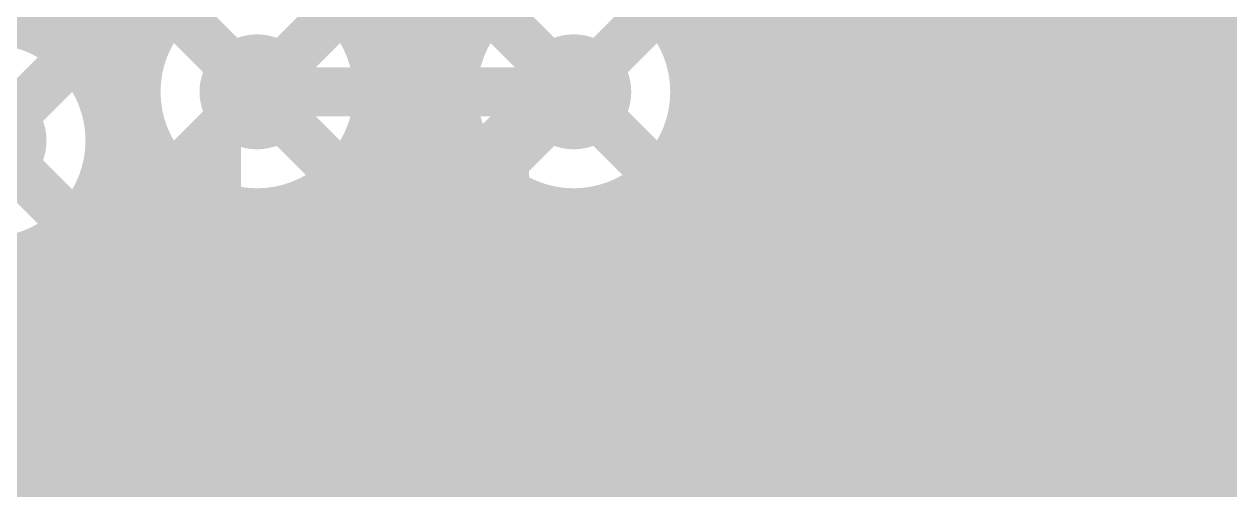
# Model space of a CAD drawing. Extents: x -3 to 92, y -53 to 125.
# Drawn here: x 25.07 to 31.36, y 118.45 to 120.88 of the extents above; entities that cross this region are included whole.
import ezdxf

# ---------------------------------------------------------------- set-up
doc = ezdxf.new("R2010")
doc.units = 0
doc.header["$MEASUREMENT"] = 0
doc.layers.get('0').update_dxf_attribs({"linetype": 'CONTINUOUS'})
for name, color, linetype in [('23-325-0_AST', 7, 'CONTINUOUS'), ('23-325-0_BOT', 7, 'CONTINUOUS'), ('23-325-0_DRD', 2, 'CONTINUOUS'), ('23-325-0_IN1', 4, 'CONTINUOUS'), ('23-325-0_IN2', 3, 'CONTINUOUS'), ('23-325-0_SMT', 10, 'CONTINUOUS'), ('23-325-0_SPT', 14, 'CONTINUOUS'), ('23-325-0_SST', 9, 'CONTINUOUS'), ('23-325-0_TOP', 12, 'CONTINUOUS'), ('THRUHOLE_TAP', 8, 'CONTINUOUS')]:
    doc.layers.add(name, color=color, linetype=linetype)

# ---------------------------------------------------------------- blocks, each defined once
blk = doc.blocks.new('RECTANGLE_26')
blk.add_solid([(0.14986, 0.50038), (0.14986, -0.50038), (-0.14986, 0.50038), (-0.14986, -0.50038)])
blk = doc.blocks.new('ROUND_68')
at = {"const_width": 0.29972}
blk.add_lwpolyline([(-0.14986, 0, 1), (0.14986, 0, 1)], format="xyb", close=True, dxfattribs=at)
blk = doc.blocks.new('ROUND_78')
at = {"const_width": 0.29972}
blk.add_lwpolyline([(-0.14986, 0, 1), (0.14986, 0, 1)], format="xyb", close=True, dxfattribs=at)
blk = doc.blocks.new('ROUND_84')
at = {"const_width": 0.10033}
blk.add_lwpolyline([(-0.050164, 0, 1), (0.050164, 0, 1)], format="xyb", close=True, dxfattribs=at)

msp = doc.modelspace()

# ---------------------------------------------------------------- linework, layer by layer
at = {"layer": '23-325-0_AST', "const_width": 0.1524}
for points in [[(35.82924, 119.253), (34.19856, 119.253), (34.19856, 119.3546), (34.19856, 119.65432), (23.45944, 119.65432)], [(24.97836, 119.65432), (24.97836, 119.55272), (24.97836, 119.3038), (24.97836, 119.15394), (24.97836, 119.10314), (25.17902, 119.10314), (25.17902, 118.80342), (24.97836, 118.80342), (24.97836, 119.10314)], [(25.20442, 119.65432), (25.20442, 119.55272), (25.17902, 119.55272), (25.17902, 119.3038), (25.17902, 119.15394), (25.17902, 119.10314)], [(25.17902, 119.55272), (25.17902, 119.65432)], [(25.45334, 119.65432), (25.45334, 119.55526), (25.45334, 119.55272), (25.47874, 119.55272), (25.47874, 119.3038), (25.6794, 119.3038), (25.6794, 119.55272), (25.6794, 119.65432)], [(25.47874, 119.55272), (25.47874, 119.65432)], [(25.97912, 119.55272), (25.95372, 119.55272), (25.95372, 119.3546), (25.7048, 119.3546), (25.7048, 119.55272), (25.7048, 119.65432)], [(25.95372, 119.65432), (25.95372, 119.55272)], [(25.97912, 119.65432), (25.97912, 119.55272), (25.97912, 119.3038), (26.17978, 119.3038), (26.17978, 119.55272), (26.20264, 119.55272), (26.20264, 119.65432)], [(26.17978, 119.65432), (26.17978, 119.55272)], [(26.4541, 119.65432), (26.4541, 119.55272), (26.4795, 119.55272), (26.4795, 119.3038), (26.4795, 119.15394), (26.67762, 119.15394), (26.67762, 119.10314), (26.4795, 119.10314), (26.4795, 118.80342), (26.67762, 118.80342), (26.67762, 119.10314)], [(26.4795, 119.55272), (26.4795, 119.65432)], [(26.67762, 119.55272), (26.67762, 119.65432)], [(26.70302, 119.65432), (26.70302, 119.55272)], [(26.95448, 119.65432), (26.95448, 119.55272)], [(26.97988, 119.65432), (26.97988, 119.55272), (26.97988, 119.3038), (26.97988, 119.15394), (26.97988, 119.10314), (27.178, 119.10314), (27.178, 118.80342), (26.97988, 118.80342), (26.97988, 119.10314)], [(27.178, 119.55272), (27.178, 119.65432)], [(27.2034, 119.65432), (27.2034, 119.55272), (27.178, 119.55272), (27.178, 119.3038), (27.178, 119.15394), (27.178, 119.10314)], [(27.2034, 119.55272), (27.2034, 119.3546), (27.45486, 119.3546), (27.45486, 119.55526), (27.45486, 119.65432)], [(27.47772, 119.65432), (27.47772, 119.55272), (27.47772, 119.3038), (27.67838, 119.3038), (27.67838, 119.55272), (27.67838, 119.65432)], [(27.67838, 119.55272), (27.70378, 119.55272), (27.70378, 119.3546), (27.9527, 119.3546), (27.9527, 119.55272), (27.9527, 119.65432)], [(27.70378, 119.55272), (27.70378, 119.65432)], [(28.20416, 119.65432), (28.20416, 119.55272), (28.17876, 119.55272), (28.17876, 119.3038), (27.9781, 119.3038), (27.9781, 119.55272), (27.9781, 119.65432)], [(28.17876, 119.55272), (28.17876, 119.65432)], [(28.47848, 119.55272), (28.45308, 119.55272), (28.45308, 119.65432)], [(28.47848, 119.65432), (28.47848, 119.55272), (28.47848, 119.3038), (28.47848, 119.15394), (28.47848, 119.10314), (28.67914, 119.10314), (28.67914, 118.80342), (28.47848, 118.80342), (28.47848, 119.10314)], [(28.67914, 119.65432), (28.67914, 119.55272), (28.67914, 119.3038), (28.67914, 119.15394), (28.67914, 119.10314)], [(28.67914, 119.55272), (28.70454, 119.55272), (28.70454, 119.3546), (28.95346, 119.3546), (28.95346, 119.55272), (28.95346, 119.65432)], [(28.70454, 119.55272), (28.70454, 119.65432)], [(28.97886, 119.65432), (28.97886, 119.55272), (28.97886, 119.3038), (28.97886, 119.15394), (28.97886, 119.10314), (29.17952, 119.10314), (29.17952, 118.80342), (28.97886, 118.80342), (28.97886, 119.10314)], [(29.20492, 119.65432), (29.20492, 119.55272), (29.17952, 119.55272), (29.17952, 119.3038), (29.17952, 119.15394), (29.17952, 119.10314)], [(29.17952, 119.55272), (29.17952, 119.65432)], [(29.45384, 119.65432), (29.45384, 119.55526), (29.45384, 119.55272), (29.47924, 119.55272)], [(29.47924, 119.65432), (29.47924, 119.55272), (29.47924, 119.3038), (29.47924, 119.15394), (29.6799, 119.15394), (29.6799, 119.10314), (29.47924, 119.10314), (29.47924, 118.80342), (29.6799, 118.80342), (29.6799, 119.10314)], [(29.6799, 119.65432), (29.6799, 119.55272), (29.6799, 119.3038), (29.6799, 119.15394)], [(29.95422, 119.65432), (29.95422, 119.55272), (29.95422, 119.3546), (29.70276, 119.3546), (29.70276, 119.55272), (29.70276, 119.65432)], [(29.97962, 119.65432), (29.97962, 119.55272), (29.97962, 119.3038), (29.97962, 119.15394), (30.17774, 119.15394), (30.17774, 119.10314), (29.97962, 119.10314), (29.97962, 118.80342), (30.17774, 118.80342), (30.17774, 119.10314)], [(30.17774, 119.65432), (30.17774, 119.55272), (30.17774, 119.3038), (30.17774, 119.15394)], [(30.4546, 119.55272), (30.4546, 119.3546), (30.20314, 119.3546), (30.20314, 119.55272), (30.20314, 119.65432)], [(30.4546, 119.65432), (30.4546, 119.55272), (30.48, 119.55272), (30.48, 119.3038), (30.48, 119.15394), (30.48, 119.10314), (30.48, 118.80342), (30.67812, 118.80342), (30.67812, 119.10314), (30.67812, 119.15394), (30.48, 119.15394)], [(30.48, 119.55272), (30.48, 119.65432)], [(30.67812, 119.65432), (30.67812, 119.55272), (30.67812, 119.3038), (30.67812, 119.15394)], [(30.67812, 119.55272), (30.70352, 119.55272), (30.70352, 119.3546), (30.95498, 119.3546), (30.95498, 119.55272), (30.95498, 119.65432)], [(30.70352, 119.55272), (30.70352, 119.65432)], [(30.97784, 119.65432), (30.97784, 119.55272), (30.97784, 119.3038), (31.1785, 119.3038), (31.1785, 119.55272), (31.2039, 119.55272), (31.2039, 119.65432)], [(31.1785, 119.65432), (31.1785, 119.55272)], [(31.45282, 119.65432), (31.45282, 119.55272), (31.45282, 119.3546), (31.2039, 119.3546), (31.2039, 119.55272)], [(25.20442, 119.55272), (25.20442, 119.3546), (25.45334, 119.3546), (25.45334, 119.55526)], [(25.6794, 119.55272), (25.7048, 119.55272)], [(26.4541, 119.55272), (26.4541, 119.3546), (26.20264, 119.3546), (26.20264, 119.55272)], [(26.97988, 119.55272), (26.95448, 119.55272), (26.95448, 119.3546), (26.70302, 119.3546), (26.70302, 119.55272), (26.67762, 119.55272), (26.67762, 119.3038), (26.67762, 119.15394)], [(27.47772, 119.55272), (27.45486, 119.55272)], [(27.9781, 119.55272), (27.9527, 119.55272)], [(28.45308, 119.55272), (28.45308, 119.3546), (28.20416, 119.3546), (28.20416, 119.55272)], [(28.97886, 119.55272), (28.95346, 119.55272)], [(29.20492, 119.55272), (29.20492, 119.3546), (29.45384, 119.3546), (29.45384, 119.55526)], [(29.6799, 119.55272), (29.70276, 119.55272)], [(29.97962, 119.55272), (29.95422, 119.55272)], [(30.20314, 119.55272), (30.17774, 119.55272)], [(30.98038, 119.55272), (30.95498, 119.55272)], [(25.17902, 119.37492), (25.17902, 119.3927)], [(25.97912, 119.3927), (25.97912, 119.37492)], [(26.4795, 119.3927), (26.4795, 119.37492)], [(26.67762, 119.3927), (26.67762, 119.37492)], [(26.97988, 119.3927), (26.97988, 119.37492)], [(27.178, 119.3927), (27.178, 119.37492)], [(27.9781, 119.3927), (27.9781, 119.37492)], [(28.17876, 119.3927), (28.17876, 119.37492)], [(28.47848, 119.3927), (28.47848, 119.37492)], [(28.67914, 119.3927), (28.67914, 119.37492)], [(28.97886, 119.3927), (28.97886, 119.37492)], [(29.17952, 119.37492), (29.17952, 119.3927)], [(29.47924, 119.3927), (29.47924, 119.37492)], [(29.6799, 119.3927), (29.6799, 119.37492)], [(29.97962, 119.3927), (29.97962, 119.37492)], [(30.17774, 119.3927), (30.17774, 119.37492)], [(30.48, 119.3927), (30.48, 119.37492)], [(30.67812, 119.37492), (30.67812, 119.3927)], [(30.97784, 119.3927), (30.97784, 119.37492)], [(24.97836, 119.3038), (25.17902, 119.3038)], [(25.47874, 119.10314), (25.47874, 118.80342), (25.6794, 118.80342), (25.6794, 119.10314), (25.47874, 119.10314), (25.47874, 119.15394), (25.47874, 119.3038)], [(25.6794, 119.3038), (25.6794, 119.15394), (25.6794, 119.10314)], [(25.97912, 119.10314), (25.97912, 118.80342), (26.17978, 118.80342), (26.17978, 119.10314), (25.97912, 119.10314), (25.97912, 119.15394), (25.97912, 119.3038)], [(26.17978, 119.3038), (26.17978, 119.15394), (26.17978, 119.10314)], [(26.4795, 119.3038), (26.67762, 119.3038)], [(27.178, 119.3038), (26.97988, 119.3038)], [(27.67838, 119.10314), (27.67838, 118.80342), (27.47772, 118.80342), (27.47772, 119.10314), (27.67838, 119.10314), (27.67838, 119.15394), (27.47772, 119.15394), (27.47772, 119.3038)], [(27.67838, 119.3038), (27.67838, 119.15394)], [(28.17876, 119.10314), (28.17876, 118.80342), (27.9781, 118.80342), (27.9781, 119.10314), (28.17876, 119.10314), (28.17876, 119.15394), (27.9781, 119.15394), (27.9781, 119.3038)], [(28.17876, 119.3038), (28.17876, 119.15394)], [(28.67914, 119.3038), (28.47848, 119.3038)], [(29.17952, 119.3038), (28.97886, 119.3038)], [(29.6799, 119.3038), (29.47924, 119.3038)], [(30.17774, 119.3038), (29.97962, 119.3038)], [(30.67812, 119.3038), (30.48, 119.3038)], [(30.97784, 119.10314), (30.97784, 118.80342), (31.1785, 118.80342), (31.1785, 119.10314), (30.97784, 119.10314), (30.97784, 119.15394), (30.97784, 119.3038)], [(31.1785, 119.3038), (31.1785, 119.15394), (31.1785, 119.10314)], [(24.97836, 119.15394), (25.17902, 119.15394)], [(25.6794, 119.15394), (25.47874, 119.15394)], [(26.17978, 119.15394), (25.97912, 119.15394)], [(26.4795, 119.10314), (26.4795, 119.15394)], [(26.97988, 119.15394), (27.178, 119.15394)], [(27.47772, 119.10314), (27.47772, 119.15394)], [(27.9781, 119.10314), (27.9781, 119.15394)], [(28.47848, 119.15394), (28.67914, 119.15394)], [(29.17952, 119.15394), (28.97886, 119.15394)], [(29.47924, 119.10314), (29.47924, 119.15394)], [(29.97962, 119.10314), (29.97962, 119.15394)], [(30.48, 119.10314), (30.67812, 119.10314)], [(31.1785, 119.15394), (30.97784, 119.15394)]]:
    msp.add_lwpolyline(points, dxfattribs=at)
at = {"layer": '23-325-0_BOT', "const_width": 0.254}
for points in [[(25.0444, 124.46), (25.0444, 120.8786)], [(25.273, 124.46), (25.273, 120.76938)], [(25.5016, 124.46), (25.5016, 120.42648)], [(25.7302, 124.46), (25.7302, 120.81256)], [(28.4734, 124.46), (28.4734, 120.85828)], [(28.702, 124.46), (28.702, 104.77246)], [(28.9306, 124.46), (28.9306, 105.01376)], [(29.1592, 124.46), (29.1592, 105.24236)], [(30.7594, 124.46), (30.7594, 106.1212)], [(30.988, 124.46), (30.988, 106.1212)], [(31.2166, 124.46), (31.2166, 106.22788)], [(31.4452, 124.46), (31.4452, 106.29138)], [(26.8732, 121.31548), (26.8732, 120.75922)], [(27.3304, 121.35612), (27.3304, 120.68048)], [(27.1018, 121.29262), (27.1018, 118.1989)], [(29.3878, 121.04878), (29.3878, 105.47096)], [(30.5308, 120.9929), (30.5308, 106.1212)], [(25.8064, 120.9294), (24.63038, 120.9294)], [(27.4574, 120.9294), (26.76906, 120.9294)], [(29.4513, 120.9294), (28.42006, 120.9294)], [(61.7855, 120.9294), (30.4927, 120.9294)], [(29.6164, 120.7643), (29.6164, 105.69956)], [(30.3022, 120.74906), (30.3022, 106.1212)], [(25.68448, 120.7008), (25.3492, 120.7008)], [(27.33548, 120.7008), (26.89352, 120.7008)], [(29.73578, 120.7008), (28.54452, 120.7008)], [(79.04734, 120.7008), (30.20822, 120.7008)], [(29.845, 120.66778), (29.845, 105.92816)], [(30.0736, 120.6627), (30.0736, 106.0958)], [(25.66162, 120.4722), (25.4889, 120.4722)], [(27.31262, 120.4722), (26.91638, 120.4722)], [(79.0194, 120.4722), (28.56738, 120.4722)], [(27.3304, 120.36298), (27.3304, 118.23192)], [(25.72512, 120.2436), (25.52192, 120.2436)], [(27.37612, 120.2436), (26.85288, 120.2436)], [(26.8732, 120.28678), (26.8732, 118.0592)], [(79.00416, 120.2436), (28.50388, 120.2436)], [(25.7302, 120.2309), (25.7302, 105.6894)], [(28.4734, 120.18772), (28.4734, 105.41)], [(25.5016, 120.10898), (25.5016, 106.71048)], [(25.91562, 120.015), (25.46858, 120.015)], [(25.9588, 119.98706), (25.9588, 105.36174)], [(26.6446, 120.0023), (26.6446, 105.92816)], [(27.56662, 120.015), (26.65984, 120.015)], [(27.559, 120.02008), (27.559, 118.17858)], [(78.99654, 120.015), (28.31084, 120.015)], [(28.2448, 119.97182), (28.2448, 105.7148)], [(26.1874, 119.9007), (26.1874, 105.49636)], [(26.416, 119.90578), (26.416, 105.76306)], [(27.7876, 119.91086), (27.7876, 118.00586)], [(28.0162, 119.89816), (28.0162, 105.89768)], [(25.3492, 119.83466), (25.3492, 106.9848)], [(79.00162, 119.7864), (25.3492, 119.7864)], [(79.01686, 119.5578), (25.3492, 119.5578)], [(79.04226, 119.3292), (25.3492, 119.3292)], [(79.08036, 119.1006), (25.3492, 119.1006)], [(79.12608, 118.872), (25.3492, 118.872)], [(63.25362, 118.6434), (25.3492, 118.6434)], [(63.06312, 118.4148), (25.3492, 118.4148)]]:
    msp.add_lwpolyline(points, dxfattribs=at)
for points in [[(29.34208, 121.285, 0.4142136), (29.972, 120.65508)], [(29.972, 120.65508, 0.4142136), (30.60192, 121.285)], [(26.289, 121.15292, 0.4142136), (25.65908, 120.523)], [(26.91892, 120.523, 0.4142136), (26.289, 121.15292)], [(27.94, 121.15292, 0.4142136), (27.31008, 120.523)], [(28.56992, 120.523, 0.4142136), (27.94, 121.15292)], [(25.52192, 120.269, 0.4142136), (24.892, 120.89892)], [(25.65908, 120.523, 0.4142136), (26.289, 119.89308)], [(26.289, 119.89308, 0.4142136), (26.91892, 120.523)], [(27.31008, 120.523, 0.4142136), (27.94, 119.89308)], [(27.94, 119.89308, 0.4142136), (28.56992, 120.523)], [(25.3492, 119.83466, 0.1922583), (25.52262, 120.269)]]:
    msp.add_lwpolyline(points, format="xyb", dxfattribs=at)
at = {"layer": '23-325-0_DRD', "const_width": 0.254}
for points in [[(30.607, 121.92), (29.337, 120.65)], [(30.607, 120.65), (29.337, 121.92)], [(26.924, 121.158), (25.654, 119.888)], [(26.924, 119.888), (25.654, 121.158)], [(28.575, 121.158), (27.305, 119.888)], [(28.575, 119.888), (27.305, 121.158)], [(29.591, 121.158), (28.321, 119.888)], [(29.591, 119.888), (28.321, 121.158)], [(25.527, 120.904), (24.257, 119.634)], [(25.527, 119.634), (24.257, 120.904)]]:
    msp.add_lwpolyline(points, dxfattribs=at)
at = {"layer": '23-325-0_IN1', "const_width": 0.254}
for points in [[(25.019, 124.46), (25.019, 120.88622)], [(25.2476, 124.46), (25.2476, 120.7897)], [(25.4762, 124.46), (25.4762, 120.50522)], [(25.7048, 124.46), (25.7048, 120.75922)], [(28.448, 124.46), (28.448, 120.89384)], [(29.591, 124.46), (29.591, 113.14938)], [(29.8196, 124.46), (29.8196, 112.80648)], [(30.0482, 124.46), (30.0482, 95.10522)], [(30.2768, 124.46), (30.2768, 89.7128)], [(30.5054, 124.46), (30.5054, 112.80648)], [(30.734, 124.46), (30.734, 113.14938)], [(30.9626, 124.46), (30.9626, 113.2586)], [(31.1912, 124.46), (31.1912, 113.27384)], [(31.4198, 124.46), (31.4198, 113.20018)], [(26.8478, 121.3231), (26.8478, 120.81256)], [(27.305, 121.34342), (27.305, 118.23192)], [(27.0764, 121.29008), (27.0764, 118.18874)], [(25.8064, 120.9294), (1.69164, 120.9294)], [(27.4574, 120.9294), (26.76906, 120.9294)], [(28.4734, 120.9294), (28.42006, 120.9294)], [(61.7855, 120.9294), (29.43606, 120.9294)], [(25.68448, 120.7008), (25.3492, 120.7008)], [(27.33548, 120.7008), (26.89352, 120.7008)], [(82.19948, 120.7008), (29.56052, 120.7008)], [(25.66162, 120.4722), (25.4889, 120.4722)], [(27.31262, 120.4722), (26.91638, 120.4722)], [(82.12836, 120.4722), (29.58338, 120.4722)], [(25.72512, 120.2436), (25.52192, 120.2436)], [(25.7048, 120.28678), (25.7048, 105.7148)], [(27.37612, 120.2436), (26.85288, 120.2436)], [(82.08518, 120.2436), (29.51988, 120.2436)], [(26.8478, 120.2309), (26.8478, 118.0338)], [(28.448, 120.14962), (28.448, 105.45572)], [(25.91562, 120.015), (25.46858, 120.015)], [(25.4762, 120.03278), (25.4762, 106.78922)], [(25.9334, 120.0023), (25.9334, 105.41)], [(26.6192, 119.98706), (26.6192, 105.91546)], [(27.56662, 120.015), (26.65984, 120.015)], [(27.5336, 120.0404), (27.5336, 118.18874)], [(28.58262, 120.015), (28.31084, 120.015)], [(82.06994, 120.015), (29.32684, 120.015)], [(29.3624, 120.0404), (29.3624, 113.2586)], [(28.2194, 119.95912), (28.2194, 105.7402)], [(28.6766, 119.95912), (28.6766, 112.98428)], [(26.162, 119.90578), (26.162, 105.45572)], [(26.3906, 119.9007), (26.3906, 105.7402)], [(27.7622, 119.91848), (27.7622, 118.0338)], [(27.9908, 119.89562), (27.9908, 105.91546)], [(28.9052, 119.89562), (28.9052, 113.20018)], [(29.1338, 119.91848), (29.1338, 113.27384)], [(25.2476, 119.7483), (25.2476, 107.0737)], [(82.0801, 119.7864), (25.29586, 119.7864)], [(25.019, 119.65178), (25.019, 107.17022)], [(82.12074, 119.5578), (1.8796, 119.5578)], [(82.18932, 119.3292), (1.81102, 119.3292)], [(82.29092, 119.1006), (1.70688, 119.1006)], [(82.43316, 118.872), (1.56718, 118.872)], [(63.25362, 118.6434), (17.48028, 118.6434)], [(63.06312, 118.4148), (17.69618, 118.4148)]]:
    msp.add_lwpolyline(points, dxfattribs=at)
for points in [[(26.289, 121.15292, 0.4142136), (25.65908, 120.523)], [(26.91892, 120.523, 0.4142136), (26.289, 121.15292)], [(27.94, 121.15292, 0.4142136), (27.31008, 120.523)], [(28.448, 120.89384, 0.2394815), (27.94, 121.15196)], [(28.956, 121.15292, 0.239482), (28.44722, 120.89441)], [(29.58592, 120.523, 0.4142136), (28.956, 121.15292)], [(25.52192, 120.269, 0.4142136), (24.892, 120.89892)], [(25.65908, 120.523, 0.4142136), (26.289, 119.89308)], [(26.289, 119.89308, 0.4142136), (26.91892, 120.523)], [(27.31008, 120.523, 0.4142136), (27.94, 119.89308)], [(28.956, 119.89308, 0.4142136), (29.58592, 120.523)], [(24.892, 119.63908, 0.4142136), (25.52192, 120.269)], [(27.94, 119.89308, 0.238621), (28.44757, 120.14994)], [(28.448, 120.14962, 0.2386215), (28.956, 119.89254)]]:
    msp.add_lwpolyline(points, format="xyb", dxfattribs=at)
at = {"layer": '23-325-0_IN2', "const_width": 0.254}
msp.add_lwpolyline([(26.289, 120.523), (27.94, 120.523)], dxfattribs=at)
at = {"layer": '23-325-0_SST', "const_width": 0.1524}
for points in [[(35.82924, 119.253), (34.19856, 119.253), (34.19856, 119.3546), (34.19856, 119.65432), (23.45944, 119.65432)], [(24.97836, 119.65432), (24.97836, 119.55272), (24.97836, 119.3038), (24.97836, 119.15394), (24.97836, 119.10314), (25.17902, 119.10314), (25.17902, 118.80342), (24.97836, 118.80342), (24.97836, 119.10314)], [(25.20442, 119.65432), (25.20442, 119.55272), (25.17902, 119.55272), (25.17902, 119.3038), (25.17902, 119.15394), (25.17902, 119.10314)], [(25.17902, 119.55272), (25.17902, 119.65432)], [(25.45334, 119.65432), (25.45334, 119.55526), (25.45334, 119.55272), (25.47874, 119.55272), (25.47874, 119.3038), (25.6794, 119.3038), (25.6794, 119.55272), (25.6794, 119.65432)], [(25.47874, 119.55272), (25.47874, 119.65432)], [(25.97912, 119.55272), (25.95372, 119.55272), (25.95372, 119.3546), (25.7048, 119.3546), (25.7048, 119.55272), (25.7048, 119.65432)], [(25.95372, 119.65432), (25.95372, 119.55272)], [(25.97912, 119.65432), (25.97912, 119.55272), (25.97912, 119.3038), (26.17978, 119.3038), (26.17978, 119.55272), (26.20264, 119.55272), (26.20264, 119.65432)], [(26.17978, 119.65432), (26.17978, 119.55272)], [(26.4541, 119.65432), (26.4541, 119.55272), (26.4795, 119.55272), (26.4795, 119.3038), (26.4795, 119.15394), (26.67762, 119.15394), (26.67762, 119.10314), (26.4795, 119.10314), (26.4795, 118.80342), (26.67762, 118.80342), (26.67762, 119.10314)], [(26.4795, 119.55272), (26.4795, 119.65432)], [(26.67762, 119.55272), (26.67762, 119.65432)], [(26.70302, 119.65432), (26.70302, 119.55272)], [(26.95448, 119.65432), (26.95448, 119.55272)], [(26.97988, 119.65432), (26.97988, 119.55272), (26.97988, 119.3038), (26.97988, 119.15394), (26.97988, 119.10314), (27.178, 119.10314), (27.178, 118.80342), (26.97988, 118.80342), (26.97988, 119.10314)], [(27.178, 119.55272), (27.178, 119.65432)], [(27.2034, 119.65432), (27.2034, 119.55272), (27.178, 119.55272), (27.178, 119.3038), (27.178, 119.15394), (27.178, 119.10314)], [(27.2034, 119.55272), (27.2034, 119.3546), (27.45486, 119.3546), (27.45486, 119.55526), (27.45486, 119.65432)], [(27.47772, 119.65432), (27.47772, 119.55272), (27.47772, 119.3038), (27.67838, 119.3038), (27.67838, 119.55272), (27.67838, 119.65432)], [(27.67838, 119.55272), (27.70378, 119.55272), (27.70378, 119.3546), (27.9527, 119.3546), (27.9527, 119.55272), (27.9527, 119.65432)], [(27.70378, 119.55272), (27.70378, 119.65432)], [(28.20416, 119.65432), (28.20416, 119.55272), (28.17876, 119.55272), (28.17876, 119.3038), (27.9781, 119.3038), (27.9781, 119.55272), (27.9781, 119.65432)], [(28.17876, 119.55272), (28.17876, 119.65432)], [(28.47848, 119.55272), (28.45308, 119.55272), (28.45308, 119.65432)], [(28.47848, 119.65432), (28.47848, 119.55272), (28.47848, 119.3038), (28.47848, 119.15394), (28.47848, 119.10314), (28.67914, 119.10314), (28.67914, 118.80342), (28.47848, 118.80342), (28.47848, 119.10314)], [(28.67914, 119.65432), (28.67914, 119.55272), (28.67914, 119.3038), (28.67914, 119.15394), (28.67914, 119.10314)], [(28.67914, 119.55272), (28.70454, 119.55272), (28.70454, 119.3546), (28.95346, 119.3546), (28.95346, 119.55272), (28.95346, 119.65432)], [(28.70454, 119.55272), (28.70454, 119.65432)], [(28.97886, 119.65432), (28.97886, 119.55272), (28.97886, 119.3038), (28.97886, 119.15394), (28.97886, 119.10314), (29.17952, 119.10314), (29.17952, 118.80342), (28.97886, 118.80342), (28.97886, 119.10314)], [(29.20492, 119.65432), (29.20492, 119.55272), (29.17952, 119.55272), (29.17952, 119.3038), (29.17952, 119.15394), (29.17952, 119.10314)], [(29.17952, 119.55272), (29.17952, 119.65432)], [(29.45384, 119.65432), (29.45384, 119.55526), (29.45384, 119.55272), (29.47924, 119.55272)], [(29.47924, 119.65432), (29.47924, 119.55272), (29.47924, 119.3038), (29.47924, 119.15394), (29.6799, 119.15394), (29.6799, 119.10314), (29.47924, 119.10314), (29.47924, 118.80342), (29.6799, 118.80342), (29.6799, 119.10314)], [(29.6799, 119.65432), (29.6799, 119.55272), (29.6799, 119.3038), (29.6799, 119.15394)], [(29.95422, 119.65432), (29.95422, 119.55272), (29.95422, 119.3546), (29.70276, 119.3546), (29.70276, 119.55272), (29.70276, 119.65432)], [(29.97962, 119.65432), (29.97962, 119.55272), (29.97962, 119.3038), (29.97962, 119.15394), (30.17774, 119.15394), (30.17774, 119.10314), (29.97962, 119.10314), (29.97962, 118.80342), (30.17774, 118.80342), (30.17774, 119.10314)], [(30.17774, 119.65432), (30.17774, 119.55272), (30.17774, 119.3038), (30.17774, 119.15394)], [(30.4546, 119.55272), (30.4546, 119.3546), (30.20314, 119.3546), (30.20314, 119.55272), (30.20314, 119.65432)], [(30.4546, 119.65432), (30.4546, 119.55272), (30.48, 119.55272), (30.48, 119.3038), (30.48, 119.15394), (30.48, 119.10314), (30.48, 118.80342), (30.67812, 118.80342), (30.67812, 119.10314), (30.67812, 119.15394), (30.48, 119.15394)], [(30.48, 119.55272), (30.48, 119.65432)], [(30.67812, 119.65432), (30.67812, 119.55272), (30.67812, 119.3038), (30.67812, 119.15394)], [(30.67812, 119.55272), (30.70352, 119.55272), (30.70352, 119.3546), (30.95498, 119.3546), (30.95498, 119.55272), (30.95498, 119.65432)], [(30.70352, 119.55272), (30.70352, 119.65432)], [(30.97784, 119.65432), (30.97784, 119.55272), (30.97784, 119.3038), (31.1785, 119.3038), (31.1785, 119.55272), (31.2039, 119.55272), (31.2039, 119.65432)], [(31.1785, 119.65432), (31.1785, 119.55272)], [(31.45282, 119.65432), (31.45282, 119.55272), (31.45282, 119.3546), (31.2039, 119.3546), (31.2039, 119.55272)], [(25.20442, 119.55272), (25.20442, 119.3546), (25.45334, 119.3546), (25.45334, 119.55526)], [(25.6794, 119.55272), (25.7048, 119.55272)], [(26.4541, 119.55272), (26.4541, 119.3546), (26.20264, 119.3546), (26.20264, 119.55272)], [(26.97988, 119.55272), (26.95448, 119.55272), (26.95448, 119.3546), (26.70302, 119.3546), (26.70302, 119.55272), (26.67762, 119.55272), (26.67762, 119.3038), (26.67762, 119.15394)], [(27.47772, 119.55272), (27.45486, 119.55272)], [(27.9781, 119.55272), (27.9527, 119.55272)], [(28.45308, 119.55272), (28.45308, 119.3546), (28.20416, 119.3546), (28.20416, 119.55272)], [(28.97886, 119.55272), (28.95346, 119.55272)], [(29.20492, 119.55272), (29.20492, 119.3546), (29.45384, 119.3546), (29.45384, 119.55526)], [(29.6799, 119.55272), (29.70276, 119.55272)], [(29.97962, 119.55272), (29.95422, 119.55272)], [(30.20314, 119.55272), (30.17774, 119.55272)], [(30.98038, 119.55272), (30.95498, 119.55272)], [(25.17902, 119.37492), (25.17902, 119.3927)], [(25.97912, 119.3927), (25.97912, 119.37492)], [(26.4795, 119.3927), (26.4795, 119.37492)], [(26.67762, 119.3927), (26.67762, 119.37492)], [(26.97988, 119.3927), (26.97988, 119.37492)], [(27.178, 119.3927), (27.178, 119.37492)], [(27.9781, 119.3927), (27.9781, 119.37492)], [(28.17876, 119.3927), (28.17876, 119.37492)], [(28.47848, 119.3927), (28.47848, 119.37492)], [(28.67914, 119.3927), (28.67914, 119.37492)], [(28.97886, 119.3927), (28.97886, 119.37492)], [(29.17952, 119.37492), (29.17952, 119.3927)], [(29.47924, 119.3927), (29.47924, 119.37492)], [(29.6799, 119.3927), (29.6799, 119.37492)], [(29.97962, 119.3927), (29.97962, 119.37492)], [(30.17774, 119.3927), (30.17774, 119.37492)], [(30.48, 119.3927), (30.48, 119.37492)], [(30.67812, 119.37492), (30.67812, 119.3927)], [(30.97784, 119.3927), (30.97784, 119.37492)], [(24.97836, 119.3038), (25.17902, 119.3038)], [(25.47874, 119.10314), (25.47874, 118.80342), (25.6794, 118.80342), (25.6794, 119.10314), (25.47874, 119.10314), (25.47874, 119.15394), (25.47874, 119.3038)], [(25.6794, 119.3038), (25.6794, 119.15394), (25.6794, 119.10314)], [(25.97912, 119.10314), (25.97912, 118.80342), (26.17978, 118.80342), (26.17978, 119.10314), (25.97912, 119.10314), (25.97912, 119.15394), (25.97912, 119.3038)], [(26.17978, 119.3038), (26.17978, 119.15394), (26.17978, 119.10314)], [(26.4795, 119.3038), (26.67762, 119.3038)], [(27.178, 119.3038), (26.97988, 119.3038)], [(27.67838, 119.10314), (27.67838, 118.80342), (27.47772, 118.80342), (27.47772, 119.10314), (27.67838, 119.10314), (27.67838, 119.15394), (27.47772, 119.15394), (27.47772, 119.3038)], [(27.67838, 119.3038), (27.67838, 119.15394)], [(28.17876, 119.10314), (28.17876, 118.80342), (27.9781, 118.80342), (27.9781, 119.10314), (28.17876, 119.10314), (28.17876, 119.15394), (27.9781, 119.15394), (27.9781, 119.3038)], [(28.17876, 119.3038), (28.17876, 119.15394)], [(28.67914, 119.3038), (28.47848, 119.3038)], [(29.17952, 119.3038), (28.97886, 119.3038)], [(29.6799, 119.3038), (29.47924, 119.3038)], [(30.17774, 119.3038), (29.97962, 119.3038)], [(30.67812, 119.3038), (30.48, 119.3038)], [(30.97784, 119.10314), (30.97784, 118.80342), (31.1785, 118.80342), (31.1785, 119.10314), (30.97784, 119.10314), (30.97784, 119.15394), (30.97784, 119.3038)], [(31.1785, 119.3038), (31.1785, 119.15394), (31.1785, 119.10314)], [(24.97836, 119.15394), (25.17902, 119.15394)], [(25.6794, 119.15394), (25.47874, 119.15394)], [(26.17978, 119.15394), (25.97912, 119.15394)], [(26.4795, 119.10314), (26.4795, 119.15394)], [(26.97988, 119.15394), (27.178, 119.15394)], [(27.47772, 119.10314), (27.47772, 119.15394)], [(27.9781, 119.10314), (27.9781, 119.15394)], [(28.47848, 119.15394), (28.67914, 119.15394)], [(29.17952, 119.15394), (28.97886, 119.15394)], [(29.47924, 119.10314), (29.47924, 119.15394)], [(29.97962, 119.10314), (29.97962, 119.15394)], [(30.48, 119.10314), (30.67812, 119.10314)], [(31.1785, 119.15394), (30.97784, 119.15394)]]:
    msp.add_lwpolyline(points, dxfattribs=at)
at = {"layer": '23-325-0_TOP'}
for points, const_width in [([(31.07944, 119.00408), (31.07944, 122.71756), (30.607, 123.19), (11.811, 123.19), (-1.524, 109.855), (-1.524, 68.961), (-1.143, 68.58)], 0.254), ([(25.019, 122.7328), (25.019, 120.88622)], 0.254), ([(28.448, 122.7328), (28.448, 120.89384)], 0.254), ([(28.6766, 122.7328), (28.6766, 119.84228)], 0.254), ([(28.9052, 122.7328), (28.9052, 120.10136)], 0.254), ([(29.1338, 122.7328), (29.1338, 120.32996)], 0.254), ([(30.62224, 122.52706), (30.62224, 119.83466)], 0.254), ([(27.07894, 119.00408), (27.07894, 121.92), (27.051, 121.92), (25.908, 121.92), (25.5778, 121.5898), (25.5778, 119.00408)], 0.254), ([(27.07894, 119.00408), (27.07894, 121.92), (27.051, 121.92)], 0.254), ([(25.1206, 121.5898), (25.1206, 120.85574)], 0.254), ([(29.07792, 119.00408), (29.083, 119.00662), (29.083, 119.634), (29.972, 120.523), (29.972, 121.285)], 0.254), ([(29.3624, 121.12498), (29.3624, 120.55856)], 0.254), ([(25.1206, 120.9294), (24.63038, 120.9294)], 0.254), ([(29.4513, 120.9294), (28.42006, 120.9294)], 0.254), ([(30.62224, 120.9294), (30.4927, 120.9294)], 0.254), ([(30.5054, 120.94972), (30.5054, 119.83466)], 0.254), ([(29.5148, 120.85066), (29.5148, 120.71096)], 0.254), ([(30.4292, 120.85066), (30.4292, 120.523)], 0.254), ([(29.5021, 120.7008), (28.54452, 120.7008)], 0.254), ([(29.5148, 120.71096), (28.76296, 119.96166)], 0.254), ([(30.62224, 120.7008), (30.4292, 120.7008)], 0.254), ([(26.07818, 119.00408), (26.07818, 120.31218), (26.289, 120.523)], 0.254), ([(27.94, 120.523), (27.813, 120.523), (27.57932, 120.28932), (27.57932, 119.00408)], 0.254), ([(28.956, 120.523), (28.57754, 120.14454), (28.57754, 119.00408)], 0.254), ([(29.2735, 120.4722), (28.56738, 120.4722)], 0.254), ([(30.62224, 120.4722), (30.42666, 120.4722)], 0.254), ([(29.0449, 120.2436), (28.50388, 120.2436)], 0.254), ([(30.62224, 120.2436), (30.33268, 120.2436)], 0.254), ([(30.29458, 120.20042), (29.92882, 119.83466)], 0.254), ([(30.2768, 120.1801), (30.2768, 119.83466)], 0.254), ([(28.448, 120.14962), (28.448, 119.83466)], 0.254), ([(28.8163, 120.015), (28.31084, 120.015)], 0.254), ([(30.62224, 120.015), (30.10916, 120.015)], 0.254), ([(28.2194, 119.95912), (28.2194, 119.83466)], 0.254), ([(30.0482, 119.9515), (30.0482, 119.83466)], 0.254), ([(28.03652, 119.9007), (28.03652, 119.83466)], 0.254), ([(28.05938, 119.83466), (28.03652, 119.83466)], 0.254), ([(28.09748, 119.83466), (28.05938, 119.83466)], 0.254), ([(28.55976, 119.83466), (28.09748, 119.83466)], 0.254), ([(28.59786, 119.83466), (28.55976, 119.83466)], 0.254), ([(28.57754, 119.83466), (28.57754, 119.00408)], 0.254), ([(28.67152, 119.83466), (28.59786, 119.83466)], 0.254), ([(30.05836, 119.83466), (29.92882, 119.83466)], 0.254), ([(30.099, 119.83466), (30.05836, 119.83466)], 0.254), ([(30.55874, 119.83466), (30.099, 119.83466)], 0.254), ([(30.59938, 119.83466), (30.55874, 119.83466)], 0.254), ([(30.62224, 119.83466), (30.59938, 119.83466)], 0.254), ([(25.5778, 119.00408), (25.5778, 118.0338), (24.765, 117.221), (16.002, 117.221), (14.0208, 115.2398), (13.97, 115.2398)], 0.2794), ([(25.07996, 119.00408), (25.07996, 118.29796), (24.511, 117.729)], 0.254), ([(26.07818, 119.00408), (26.07818, 117.64518), (25.146, 116.713)], 0.2794), ([(26.57856, 119.00408), (26.57856, 117.602), (27.305, 117.602)], 0.254), ([(27.305, 117.602), (26.57856, 117.602), (26.57856, 119.00408)], 0.254), ([(27.305, 117.602), (26.57856, 117.602), (26.57856, 119.00408)], 0.254), ([(27.305, 114.69878), (27.305, 116.078), (29.5783, 118.3513), (29.5783, 119.00408)], 0.254), ([(28.0797, 119.00408), (28.0797, 118.3767)], 0.254), ([(28.57754, 118.1735), (28.57754, 119.00408)], 0.254), ([(29.21, 114.69878), (29.21, 117.221), (30.07868, 118.08968), (30.07868, 119.00408)], 0.254), ([(31.115, 114.69878), (31.115, 114.808), (30.57906, 115.34394), (30.57906, 119.00408)], 0.254), ([(33.02, 114.69878), (33.02, 114.808), (31.07944, 116.74856), (31.07944, 119.00408)], 0.254), ([(28.0797, 118.3767), (28.0797, 118.2497), (27.432, 117.602), (27.305, 117.602)], 0.2794)]:
    msp.add_lwpolyline(points, dxfattribs=dict(at, const_width=const_width))
at = {"layer": '23-325-0_TOP', "const_width": 0.254}
for points in [[(29.34208, 121.285, 0.1922579), (29.51531, 120.85114)], [(30.4292, 120.85066, 0.1922583), (30.60262, 121.285)], [(28.56992, 120.523, 0.4142136), (27.94, 121.15292)], [(25.1206, 120.85574, 0.0931475), (24.892, 120.8987)], [(28.03652, 119.9007, 0.3698301), (28.56992, 120.523)], [(30.29458, 120.20042, 0.1989124), (30.4282, 120.523)], [(30.29458, 120.20042, 0.1989124), (30.4282, 120.523)], [(28.76042, 119.95658, 0.0831109), (28.67296, 119.83396)], [(28.76042, 119.95658, 0.0831109), (28.67296, 119.83396)]]:
    msp.add_lwpolyline(points, format="xyb", dxfattribs=at)

# ---------------------------------------------------------------- block references
at = {"layer": '23-325-0_AST'}
for p in [(25.07996, 119.00408), (25.5778, 119.00408), (26.07818, 119.00408), (26.57856, 119.00408), (27.07894, 119.00408), (27.57932, 119.00408), (28.0797, 119.00408), (28.57754, 119.00408), (29.07792, 119.00408), (29.5783, 119.00408), (30.07868, 119.00408), (30.57906, 119.00408), (31.07944, 119.00408)]:
    msp.add_blockref('RECTANGLE_26', p, dxfattribs=at)
at = {"layer": '23-325-0_BOT'}
for p in [(26.289, 120.523), (27.94, 120.523), (28.956, 120.523), (24.892, 120.269)]:
    msp.add_blockref('ROUND_68', p, dxfattribs=at)
at = {"layer": '23-325-0_IN1'}
for p in [(26.289, 120.523), (27.94, 120.523), (28.956, 120.523), (24.892, 120.269)]:
    msp.add_blockref('ROUND_78', p, dxfattribs=at)
at = {"layer": '23-325-0_IN2'}
for name, p in [('ROUND_68', (26.289, 120.523)), ('ROUND_68', (27.94, 120.523)), ('ROUND_78', (28.956, 120.523)), ('ROUND_78', (24.892, 120.269))]:
    msp.add_blockref(name, p, dxfattribs=at)
at = {"layer": '23-325-0_SMT'}
for p in [(25.07996, 119.00408), (25.5778, 119.00408), (26.07818, 119.00408), (26.57856, 119.00408), (27.07894, 119.00408), (27.57932, 119.00408), (28.0797, 119.00408), (28.57754, 119.00408), (29.07792, 119.00408), (29.5783, 119.00408), (30.07868, 119.00408), (30.57906, 119.00408), (31.07944, 119.00408)]:
    msp.add_blockref('RECTANGLE_26', p, dxfattribs=at)
at = {"layer": '23-325-0_SPT'}
for p in [(25.07996, 119.00408), (25.5778, 119.00408), (26.07818, 119.00408), (26.57856, 119.00408), (27.07894, 119.00408), (27.57932, 119.00408), (28.0797, 119.00408), (28.57754, 119.00408), (29.07792, 119.00408), (29.5783, 119.00408), (30.07868, 119.00408), (30.57906, 119.00408), (31.07944, 119.00408)]:
    msp.add_blockref('RECTANGLE_26', p, dxfattribs=at)
at = {"layer": '23-325-0_TOP'}
for name, p in [('ROUND_68', (26.289, 120.523)), ('ROUND_68', (27.94, 120.523)), ('ROUND_68', (28.956, 120.523)), ('ROUND_68', (24.892, 120.269)), ('RECTANGLE_26', (25.07996, 119.00408)), ('RECTANGLE_26', (25.5778, 119.00408)), ('RECTANGLE_26', (26.07818, 119.00408)), ('RECTANGLE_26', (26.57856, 119.00408)), ('RECTANGLE_26', (27.07894, 119.00408)), ('RECTANGLE_26', (27.57932, 119.00408)), ('RECTANGLE_26', (28.0797, 119.00408)), ('RECTANGLE_26', (28.57754, 119.00408)), ('RECTANGLE_26', (29.07792, 119.00408)), ('RECTANGLE_26', (29.5783, 119.00408)), ('RECTANGLE_26', (30.07868, 119.00408)), ('RECTANGLE_26', (30.57906, 119.00408)), ('RECTANGLE_26', (31.07944, 119.00408))]:
    msp.add_blockref(name, p, dxfattribs=at)
at = {"layer": 'THRUHOLE_TAP'}
for p in [(26.289, 120.523), (27.94, 120.523), (28.956, 120.523)]:
    msp.add_blockref('ROUND_84', p, dxfattribs=at)

doc.saveas('drawing.dxf')
